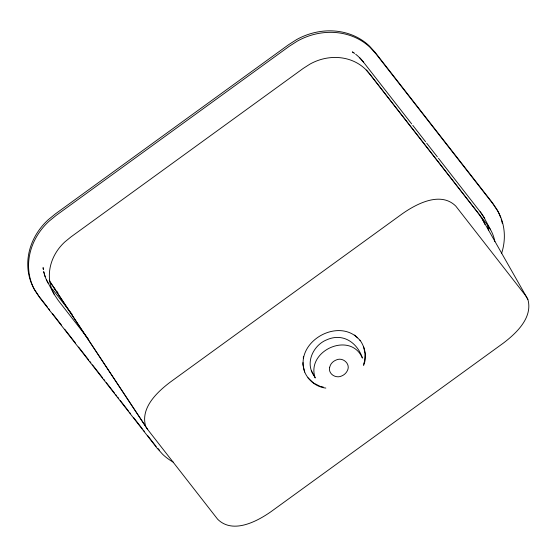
<?xml version="1.0" encoding="UTF-8"?>
<svg xmlns="http://www.w3.org/2000/svg" width="557" height="557" viewBox="0 0 557 557"><rect width="100%" height="100%" fill="white"/><g stroke="black" fill="none" stroke-linecap="round" stroke-linejoin="round"><path stroke-width="0.84" d="M302.987 362.551L302.862 364.229L304.261 370.656M303.293 358.339L303.412 356.654M363.512 364.285L364.563 361.319L365.12 353.737L363.547 346.51M363.568 365.622C367.126 357.239 365.225 347.387 359.961 340.139M323.213 387.011L320.129 386.377L313.368 382.917L308.014 377.827M325.838 388.083C316.265 387.045 308.007 380.32 304.435 371.456M354.614 335.049L357.587 337.876M360.282 340.738C339.951 315.527 293.755 341.622 304.749 372.055M411.679 123.939L363.526 62.196L358.729 56.884A47.241 42.13 -28.1 0 0 355.707 54.28M157.868 448.406L159.574 450.3M412.751 125.318L425.59 141.777M426.655 143.149L437.356 156.872M438.429 158.244L480.155 211.757A47.721 42.555 -28.1 0 1 483.093 215.768M366.485 69.945L478.755 213.916L482.599 219.674L527.862 299.339C533.035 317.518 516.402 333.204 503.291 343.154L271.078 511.625C256.707 521.686 232.777 534.226 217.662 519.256L147.73 429.586L50.304 282.197A44.964 40.104 -28.1 0 1 49.253 280.206M54.147 287.955L55.22 289.327M56.821 291.381L57.893 292.752M52.337 289.034L72.138 314.42M88.215 338.851L58.255 300.432L54.301 294.507L47.846 282.427A47.241 42.13 -28.1 0 1 46.405 279.621M38.983 296.261L47.54 307.234M48.612 308.606L49.684 309.977M52.358 313.41L61.451 325.072M64.668 329.194L75.362 342.917M78.579 347.032L88.744 360.066M89.809 361.437L90.882 362.809M92.49 364.87L102.655 377.904M103.72 379.275L104.793 380.647M106.401 382.708L114.422 392.998M115.494 394.37L116.566 395.742M117.631 397.113L118.704 398.492M120.312 400.546L128.333 410.836M129.405 412.208L130.477 413.579M133.687 417.701L142.244 428.674M143.316 430.053L144.388 431.424M147.598 435.539L156.155 446.519M480.155 211.757L484.117 217.683M494.867 241.592A47.241 42.13 -28.1 0 0 490.571 229.763L486.609 223.837L369.98 74.283L365.176 68.971A47.241 42.13 -28.1 0 0 309.964 64.111L303.245 68.407L70.913 236.962L64.765 241.996A47.241 42.13 -28.1 0 0 54.301 294.507M38.51 295.558L34.283 289.229A62.412 55.658 -28.1 0 1 48.118 219.848L55.408 213.881L288.54 44.741L296.512 39.644A62.412 55.658 -28.1 0 1 369.458 46.071L375.153 52.372L492.325 202.63L497.025 209.655A62.412 55.658 -28.1 0 1 500.701 217.759M50.304 282.197L147.73 429.586M527.862 299.339L525.717 295.767L455.786 206.097C440.671 191.128 416.74 203.667 402.37 213.735L170.157 382.199C157.046 392.149 140.413 407.835 145.586 426.014M311.307 370.649L315.227 377.987C305.535 350.833 350.485 330.538 362.419 358.081C357.399 342.625 342.924 332.654 326.959 339.728C313.333 344.971 304.616 363.192 314.169 375.738M484.52 218.435L490.571 229.763M487.939 227.145A47.721 42.555 -28.1 0 1 488.593 230.417M483.525 216.471A47.721 42.555 -28.1 0 1 484.743 218.629M352.56 52.01A47.721 42.555 -28.1 0 1 354.67 53.423M359.766 57.768A47.721 42.555 -28.1 0 1 363.526 62.196M48.438 283.638A47.721 42.555 -28.1 0 1 44.233 273.766M44.024 272.958A47.721 42.555 -28.1 0 1 43.662 271.336M43.369 269.692A47.721 42.555 -28.1 0 1 43.147 268.028M482.599 219.674A44.964 40.104 -28.1 0 1 484.848 224.415M173.248 462.143A62.412 55.658 -28.1 0 1 162.651 454.31L156.956 448.009L39.777 297.751L35.084 290.719A62.412 55.658 -28.1 0 1 48.912 221.345L56.201 215.371L289.334 46.231L297.306 41.134A62.412 55.658 -28.1 0 1 370.252 47.561L375.947 53.862L493.126 204.12L497.819 211.145A62.412 55.658 -28.1 0 1 501.565 253.512M501.216 219.298A62.412 55.658 -28.1 0 1 502.275 223.225M45.208 276.704A47.241 42.13 -28.1 0 1 43.871 272.15M43.293 269.024A47.241 42.13 -28.1 0 1 43.098 267.437M487.709 226.414A47.241 42.13 -28.1 0 1 488.092 227.952M488.259 228.725A47.241 42.13 -28.1 0 1 488.545 230.292M352.407 51.968A47.241 42.13 -28.1 0 1 353.758 52.859M329.66 367.286C327.941 374.012 336.031 378.871 341.754 375.933A9.859 8.794 -28.1 0 0 347.178 371.011C351.307 364.027 342.611 356.515 335.885 360.135A9.859 8.794 -28.1 0 0 330.461 365.058L329.66 367.286"/></g></svg>
